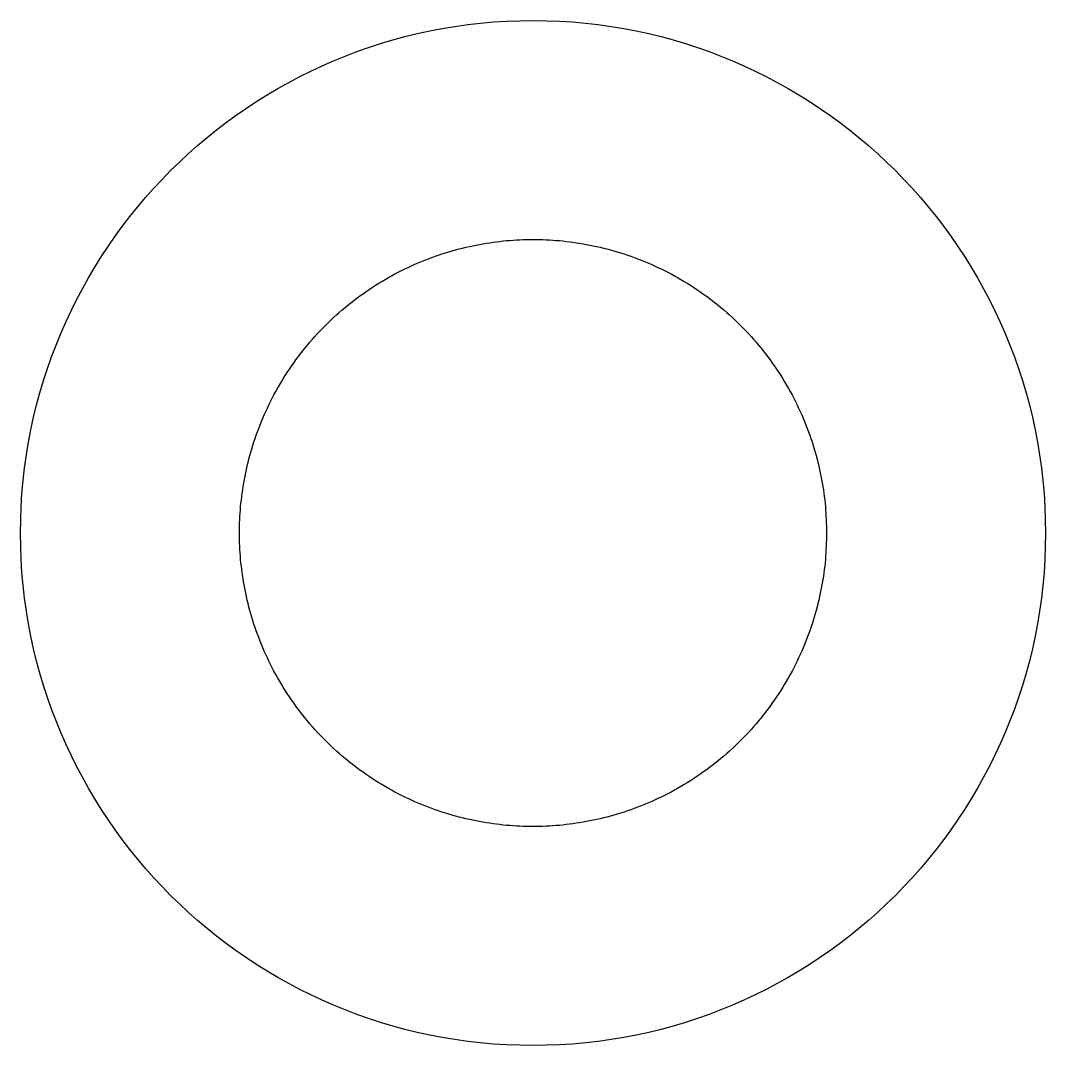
# Model space of a CAD drawing. Header units: millimetres. Extents: x -55 to 55, y -55 to 55.
import ezdxf

# ---------------------------------------------------------------- set-up
doc = ezdxf.new("R2010")
doc.units = ezdxf.units.MM
doc.header["$MEASUREMENT"] = 0

msp = doc.modelspace()

# ---------------------------------------------------------------- linework, layer by layer
at = {"color": 18, "linetype": 'Continuous', "lineweight": 25, "true_color": 0x000000}
msp.add_circle((0, 0), 55, dxfattribs=at)
msp.add_rational_spline([(31.5, 0), (31.5, 31.5), (0, 31.5), (-31.5, 31.5), (-31.5, 0), (-31.5, -31.5), (0, -31.5), (31.5, -31.5), (31.5, 0)], [1, 0.707106781187, 1, 0.707106781187, 1, 0.707106781187, 1, 0.707106781187, 1], degree=2, knots=[0, 0, 0, 53.092916, 53.092916, 106.185832, 106.185832, 159.278748, 159.278748, 212.371663, 212.371663, 212.371663], dxfattribs=at)

doc.saveas('drawing.dxf')
